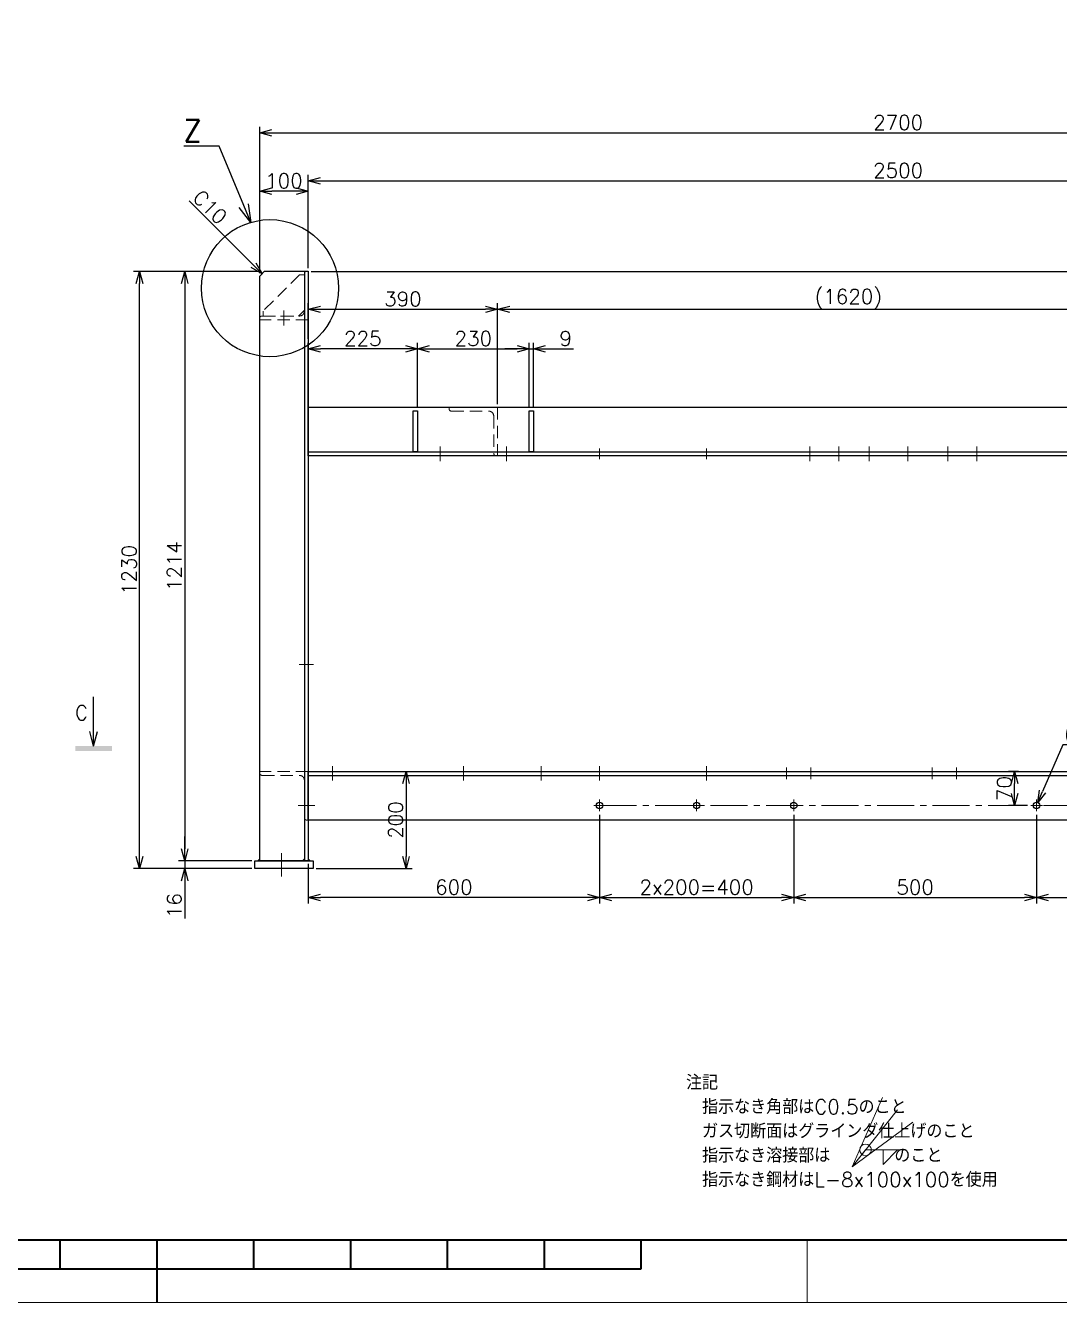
# Model space of a CAD drawing. Header units: millimetres. Extents: x 0 to 17034, y -48 to 5829.
# Drawn here: x 3999 to 6129, y 0 to 2630 of the extents above; entities that cross this region are included whole.
import ezdxf
from ezdxf import colors
from ezdxf.entities.mleader import LeaderData, LeaderLine
from ezdxf.enums import TextEntityAlignment as Align
from ezdxf.math import Vec2, Vec3

# ---------------------------------------------------------------- set-up
doc = ezdxf.new("R2010")
doc.units = ezdxf.units.MM
doc.header["$LTSCALE"] = 4
doc.header["$PDMODE"] = 99
doc.header["$PDSIZE"] = 1
doc.linetypes.add('CENTER2', pattern=[28.575, 19.05, -3.175, 3.175, -3.175])
doc.linetypes.add('HIDDEN', pattern=[9.525, 6.35, -3.175])
for name, color, linetype, lineweight in [('04_HIDDEN', 2, 'HIDDEN', 13), ('05_CENTER', 4, 'CENTER2', 13), ('07_TEXT', 3, 'Continuous', 13), ('08_DIM', 3, 'Continuous', 13), ('90_FRAME', 5, 'Continuous', 35)]:
    doc.layers.add(name, color=color, linetype=linetype, lineweight=lineweight)
doc.layers.add('91_BLANK', color=5, linetype='Continuous', lineweight=0, plot=False)
doc.styles.add('KSS_TXT', font='txt.shx', dxfattribs={"bigfont": 'extfont2.shx'})
doc.styles.get("Standard").update_dxf_attribs({"font": 'txt.shx', "bigfont": 'extfont2.shx'})
doc.dimstyles.new('KSS_DIM', dxfattribs={"dimscale": 10, "dimtxt": 3, "dimasz": 2.5, "dimexe": 1.25, "dimexo": 0.625, "dimtad": 1, "dimdsep": 46, "dimtxsty": 'KSS_TXT', "dimblk": 'OPEN30', "dimcen": 0, "dimazin": 2, "dimtfac": 0.75, "dimtmove": 0, "dimatfit": 3, "dimldrblk": 'OPEN30', "dimfxl": 1.25, "dimtolj": 1, "dimarcsym": 0})
doc.dimstyles.new('KSS_DIM$3', dxfattribs={"dimscale": 10, "dimtxt": 3, "dimasz": 2.5, "dimexe": 1.25, "dimexo": 0.625, "dimtad": 1, "dimtih": 1, "dimtoh": 1, "dimdsep": 46, "dimtxsty": 'KSS_TXT', "dimblk": 'OPEN30', "dimcen": 0, "dimazin": 2, "dimtfac": 0.75, "dimtofl": 0, "dimtmove": 0, "dimatfit": 3, "dimldrblk": 'OPEN30', "dimfxl": 1.25, "dimtolj": 1, "dimarcsym": 0})

# ---------------------------------------------------------------- blocks, each defined once
blk = doc.blocks.new('Weld-line')
blk.add_line((0, 0), (1, 0))
blk = doc.blocks.new('Weld10-s5')
blk.add_circle((0, 0), 2)
blk = doc.blocks.new('Weld10-a1')
for p, q in [((5, 0), (0, 5)), ((0, 5), (0, 0)), ((0, 0), (5, 0))]:
    blk.add_line(p, q)
at = {"width": 0.9}
blk.add_attdef('S', text='', height=2.8, dxfattribs=at).set_placement((-2, 1), align=Align.RIGHT)
blk.add_attdef('L', (8, 1), '', height=2.8, dxfattribs=at)
blk = doc.blocks.new('_Open30')
at = {"color": 0, "linetype": 'ByBlock', "lineweight": -2}
for p, q in [((-1, 0.268), (0, 0)), ((0, 0), (-1, -0.268)), ((0, 0), (-1, 0))]:
    blk.add_line(p, q, dxfattribs=at)
blk = doc.blocks.new('seca03')
for q in [(0, 10.64), (-0.8, 3.5), (0.8, 3.5)]:
    blk.add_line((0, 0.5), q)
blk.add_solid([(-3.76, -0.5), (3.76, -0.5), (-3.76, 0.5), (3.76, 0.5)])
blk.add_attdef('A', text='', height=3).set_placement((-2.5, 7.37), align=Align.MIDDLE)
blk = doc.blocks.new('A$C448B04A9_1')
at = {"color": 0}
for p, q in [((3, 100), (0, 100)), ((0, 0), (0, 100)), ((8, 18), (8, 95)), ((0, 0), (100, 0)), ((95, 8), (18, 8)), ((100, 3), (100, 0))]:
    blk.add_line(p, q, dxfattribs=at)
for centre, radius, start, end in [((3, 95), 5, 0, 90), ((18, 18), 10, 180, 270), ((95, 3), 5, 0, 90)]:
    blk.add_arc(centre, radius, start, end, dxfattribs=at)
blk = doc.blocks.new('*D19')
at = {"layer": '08_DIM', "color": 0, "lineweight": -2, "transparency": 16777216}
for p, q in [((4485.5, 2123.4), (4314.8, 2123.4)), ((4327.3, 2098.4), (4327.3, 934.4)), ((4465.5, 909.4), (4314.8, 909.4))]:
    blk.add_line(p, q, dxfattribs=at)
at = {"layer": 'Defpoints', "color": 0, "transparency": 16777216}
for p in [(4491.7, 2123.4), (4327.3, 909.4), (4471.7, 909.4)]:
    blk.add_point(p, dxfattribs=at)
at = {"layer": '08_DIM', "color": 0, "lineweight": -2, "transparency": 16777216, "xscale": 25, "yscale": 25, "zscale": 25}
for p, rotation in [((4327.3, 2123.4), 90), ((4327.3, 909.4), 270)]:
    blk.add_blockref('_Open30', p, dxfattribs=dict(at, rotation=rotation))
at = {"layer": '08_DIM', "color": 0, "transparency": 16777216, "insert": (4306, 1516.4), "char_height": 30, "attachment_point": 5, "rotation": 90, "style": 'KSS_TXT'}
blk.add_mtext('\\A1;1214', dxfattribs=at)
blk = doc.blocks.new('*D20')
at = {"layer": '08_DIM', "color": 0, "lineweight": -2, "transparency": 16777216}
for p, q in [((4327.3, 934.4), (4327.3, 959.4)), ((4465.5, 909.4), (4314.8, 909.4)), ((4327.3, 909.4), (4327.3, 893.4)), ((4465.5, 893.4), (4314.8, 893.4)), ((4327.3, 868.4), (4327.3, 790.9))]:
    blk.add_line(p, q, dxfattribs=at)
at = {"layer": 'Defpoints', "color": 0, "transparency": 16777216}
for p in [(4471.7, 909.4), (4327.3, 893.4), (4471.7, 893.4)]:
    blk.add_point(p, dxfattribs=at)
at = {"layer": '08_DIM', "color": 0, "lineweight": -2, "transparency": 16777216, "xscale": 25, "yscale": 25, "zscale": 25}
for p, rotation in [((4327.3, 909.4), 270), ((4327.3, 893.4), 90)]:
    blk.add_blockref('_Open30', p, dxfattribs=dict(at, rotation=rotation))
at = {"layer": '08_DIM', "color": 0, "transparency": 16777216, "insert": (4306, 817.2), "char_height": 30, "attachment_point": 5, "rotation": 90, "style": 'KSS_TXT'}
blk.add_mtext('\\A1;16', dxfattribs=at)
blk = doc.blocks.new('*D21')
at = {"layer": '08_DIM', "color": 0, "lineweight": -2, "transparency": 16777216}
for p, q in [((4485.5, 2123.4), (4221.6, 2123.4)), ((4234.1, 918.4), (4234.1, 2098.4)), ((4465.5, 893.4), (4221.6, 893.4))]:
    blk.add_line(p, q, dxfattribs=at)
at = {"layer": 'Defpoints', "color": 0, "transparency": 16777216}
for p in [(4234.1, 2123.4), (4491.7, 2123.4), (4471.7, 893.4)]:
    blk.add_point(p, dxfattribs=at)
at = {"layer": '08_DIM', "color": 0, "lineweight": -2, "transparency": 16777216, "xscale": 25, "yscale": 25, "zscale": 25}
for p, rotation in [((4234.1, 2123.4), 90), ((4234.1, 893.4), 270)]:
    blk.add_blockref('_Open30', p, dxfattribs=dict(at, rotation=rotation))
at = {"layer": '08_DIM', "color": 0, "transparency": 16777216, "insert": (4212.8, 1508.4), "char_height": 30, "attachment_point": 5, "rotation": 90, "style": 'KSS_TXT'}
blk.add_mtext('\\A1;1230', dxfattribs=at)
blk = doc.blocks.new('*D22')
at = {"layer": '08_DIM', "color": 0, "lineweight": -2, "transparency": 16777216}
for p, q in [((4588, 2123.4), (7503.5, 2123.4)), ((7491, 2098.4), (7491, 1868.4)), ((7188, 1843.4), (7503.5, 1843.4))]:
    blk.add_line(p, q, dxfattribs=at)
at = {"layer": 'Defpoints', "color": 0, "transparency": 16777216}
for p in [(4581.7, 2123.4), (7181.7, 1843.4), (7491, 1843.4)]:
    blk.add_point(p, dxfattribs=at)
at = {"layer": '08_DIM', "color": 0, "lineweight": -2, "transparency": 16777216, "xscale": 25, "yscale": 25, "zscale": 25}
for p, rotation in [((7491, 2123.4), 90), ((7491, 1843.4), 270)]:
    blk.add_blockref('_Open30', p, dxfattribs=dict(at, rotation=rotation))
at = {"layer": '08_DIM', "color": 0, "transparency": 16777216, "insert": (7469.7, 1983.4), "char_height": 30, "attachment_point": 5, "rotation": 90, "style": 'KSS_TXT'}
blk.add_mtext('\\A1;280', dxfattribs=at)
blk = doc.blocks.new('*D23')
at = {"layer": '08_DIM', "color": 0, "lineweight": -2, "transparency": 16777216}
for p, q in [((4776.1, 1093.4), (4795.6, 1093.4)), ((4783.1, 1068.4), (4783.1, 918.4)), ((4598, 893.4), (4795.6, 893.4))]:
    blk.add_line(p, q, dxfattribs=at)
at = {"layer": 'Defpoints', "color": 0, "transparency": 16777216}
for p in [(4769.8, 1093.4), (4591.7, 893.4), (4783.1, 893.4)]:
    blk.add_point(p, dxfattribs=at)
at = {"layer": '08_DIM', "color": 0, "lineweight": -2, "transparency": 16777216, "xscale": 25, "yscale": 25, "zscale": 25}
for p, rotation in [((4783.1, 1093.4), 90), ((4783.1, 893.4), 270)]:
    blk.add_blockref('_Open30', p, dxfattribs=dict(at, rotation=rotation))
at = {"layer": '08_DIM', "color": 0, "transparency": 16777216, "insert": (4761.8, 993.4), "char_height": 30, "attachment_point": 5, "rotation": 90, "style": 'KSS_TXT'}
blk.add_mtext('\\A1;200', dxfattribs=at)
blk = doc.blocks.new('*D24')
at = {"layer": '08_DIM', "color": 0, "lineweight": -2, "transparency": 16777216}
for p, q in [((4481.7, 2119.7), (4481.7, 2301.1)), ((4556.7, 2288.6), (4506.7, 2288.6)), ((4581.7, 2129.7), (4581.7, 2301.1))]:
    blk.add_line(p, q, dxfattribs=at)
at = {"layer": 'Defpoints', "color": 0, "transparency": 16777216}
for p in [(4481.7, 2288.6), (4481.7, 2113.4), (4581.7, 2123.4)]:
    blk.add_point(p, dxfattribs=at)
at = {"layer": '08_DIM', "color": 0, "lineweight": -2, "transparency": 16777216, "xscale": 25, "yscale": 25, "zscale": 25, "rotation": 180}
blk.add_blockref('_Open30', (4481.7, 2288.6), dxfattribs=at)
at = {"layer": '08_DIM', "color": 0, "lineweight": -2, "transparency": 16777216, "xscale": 25, "yscale": 25, "zscale": 25}
blk.add_blockref('_Open30', (4581.7, 2288.6), dxfattribs=at)
at = {"layer": '08_DIM', "color": 0, "transparency": 16777216, "insert": (4531.7, 2309.9), "char_height": 30, "attachment_point": 5, "style": 'KSS_TXT'}
blk.add_mtext('\\A1;100', dxfattribs=at)
blk = doc.blocks.new('*D25')
at = {"layer": '08_DIM', "color": 0, "lineweight": -2, "transparency": 16777216}
for p, q in [((4581.7, 2129.7), (4581.7, 2322.4)), ((7081.7, 1849.7), (7081.7, 2322.4)), ((4606.7, 2309.9), (7056.7, 2309.9))]:
    blk.add_line(p, q, dxfattribs=at)
at = {"layer": 'Defpoints', "color": 0, "transparency": 16777216}
for p in [(7081.7, 2309.9), (4581.7, 2123.4), (7081.7, 1843.4)]:
    blk.add_point(p, dxfattribs=at)
at = {"layer": '08_DIM', "color": 0, "lineweight": -2, "transparency": 16777216, "xscale": 25, "yscale": 25, "zscale": 25, "rotation": 180}
blk.add_blockref('_Open30', (4581.7, 2309.9), dxfattribs=at)
at = {"layer": '08_DIM', "color": 0, "lineweight": -2, "transparency": 16777216, "xscale": 25, "yscale": 25, "zscale": 25}
blk.add_blockref('_Open30', (7081.7, 2309.9), dxfattribs=at)
at = {"layer": '08_DIM', "color": 0, "transparency": 16777216, "insert": (5796.7, 2331.2), "char_height": 30, "attachment_point": 5, "style": 'KSS_TXT'}
blk.add_mtext('\\A1;2500', dxfattribs=at)
blk = doc.blocks.new('*D26')
at = {"layer": '08_DIM', "color": 0, "lineweight": -2, "transparency": 16777216}
for p, q in [((4481.7, 2119.7), (4481.7, 2421)), ((7181.7, 1849.7), (7181.7, 2421)), ((4506.7, 2408.5), (7156.7, 2408.5))]:
    blk.add_line(p, q, dxfattribs=at)
at = {"layer": 'Defpoints', "color": 0, "transparency": 16777216}
for p in [(7181.7, 2408.5), (4481.7, 2113.4), (7181.7, 1843.4)]:
    blk.add_point(p, dxfattribs=at)
at = {"layer": '08_DIM', "color": 0, "lineweight": -2, "transparency": 16777216, "xscale": 25, "yscale": 25, "zscale": 25, "rotation": 180}
blk.add_blockref('_Open30', (4481.7, 2408.5), dxfattribs=at)
at = {"layer": '08_DIM', "color": 0, "lineweight": -2, "transparency": 16777216, "xscale": 25, "yscale": 25, "zscale": 25}
blk.add_blockref('_Open30', (7181.7, 2408.5), dxfattribs=at)
at = {"layer": '08_DIM', "color": 0, "transparency": 16777216, "insert": (5796.7, 2429.8), "char_height": 30, "attachment_point": 5, "style": 'KSS_TXT'}
blk.add_mtext('\\A1;2700', dxfattribs=at)
blk = doc.blocks.new('*D67')
at = {"layer": '08_DIM', "color": 0, "lineweight": -2, "transparency": 16777216}
for p, q in [((4581.7, 1984.3), (4581.7, 2057.7)), ((4971.7, 1849.7), (4971.7, 2057.7)), ((4606.7, 2045.2), (4946.7, 2045.2))]:
    blk.add_line(p, q, dxfattribs=at)
at = {"layer": 'Defpoints', "color": 0, "transparency": 16777216}
for p in [(4971.7, 2045.2), (4581.7, 1978), (4971.7, 1843.4)]:
    blk.add_point(p, dxfattribs=at)
at = {"layer": '08_DIM', "color": 0, "lineweight": -2, "transparency": 16777216, "xscale": 25, "yscale": 25, "zscale": 25, "rotation": 180}
blk.add_blockref('_Open30', (4581.7, 2045.2), dxfattribs=at)
at = {"layer": '08_DIM', "color": 0, "lineweight": -2, "transparency": 16777216, "xscale": 25, "yscale": 25, "zscale": 25}
blk.add_blockref('_Open30', (4971.7, 2045.2), dxfattribs=at)
at = {"layer": '08_DIM', "color": 0, "transparency": 16777216, "insert": (4776.7, 2066.4), "char_height": 30, "attachment_point": 5, "style": 'KSS_TXT'}
blk.add_mtext('\\A1;390', dxfattribs=at)
blk = doc.blocks.new('*D68')
at = {"layer": '08_DIM', "color": 0, "lineweight": -2, "transparency": 16777216}
for p, q in [((4971.7, 1849.7), (4971.7, 2057.7)), ((6591.7, 1849.7), (6591.7, 2057.7)), ((4996.7, 2045.2), (6566.7, 2045.2))]:
    blk.add_line(p, q, dxfattribs=at)
at = {"layer": 'Defpoints', "color": 0, "transparency": 16777216}
for p in [(6591.7, 2045.2), (4971.7, 1843.4), (6591.7, 1843.4)]:
    blk.add_point(p, dxfattribs=at)
at = {"layer": '08_DIM', "color": 0, "lineweight": -2, "transparency": 16777216, "xscale": 25, "yscale": 25, "zscale": 25, "rotation": 180}
blk.add_blockref('_Open30', (4971.7, 2045.2), dxfattribs=at)
at = {"layer": '08_DIM', "color": 0, "lineweight": -2, "transparency": 16777216, "xscale": 25, "yscale": 25, "zscale": 25}
blk.add_blockref('_Open30', (6591.7, 2045.2), dxfattribs=at)
at = {"layer": '08_DIM', "color": 0, "transparency": 16777216, "insert": (5694.1, 2066.4), "char_height": 30, "attachment_point": 5, "style": 'KSS_TXT'}
blk.add_mtext('\\A1;(1620)', dxfattribs=at)
blk = doc.blocks.new('*D154')
at = {"layer": '08_DIM', "color": 0, "lineweight": -2, "transparency": 16777216}
blk.add_line((4469, 2136.1), (4336.6, 2268.5), dxfattribs=at)
at = {"layer": 'Defpoints', "color": 0, "transparency": 16777216}
for p in [(4277.7, 2327.4), (4277.7, 2327.4), (4486.7, 2118.4)]:
    blk.add_point(p, dxfattribs=at)
at = {"layer": '08_DIM', "color": 0, "lineweight": -2, "transparency": 16777216, "xscale": 25, "yscale": 25, "zscale": 25, "rotation": 315.0000000000003}
blk.add_blockref('_Open30', (4486.7, 2118.4), dxfattribs=at)
at = {"layer": '08_DIM', "color": 0, "transparency": 16777216, "insert": (4379.5, 2255.7), "char_height": 30, "attachment_point": 5, "rotation": 315, "style": 'KSS_TXT'}
blk.add_mtext('\\A1;C10', dxfattribs=at)
blk = doc.blocks.new('A$C448B04A9_1_1_1')
at = {"color": 0}
for p, q in [((3, 100), (0, 100)), ((0, 0), (0, 100)), ((8, 18), (8, 95)), ((0, 0), (100, 0)), ((95, 8), (18, 8)), ((100, 3), (100, 0))]:
    blk.add_line(p, q, dxfattribs=at)
for centre, radius, start, end in [((3, 95), 5, 0, 90), ((18, 18), 10, 180, 270), ((95, 3), 5, 0, 90)]:
    blk.add_arc(centre, radius, start, end, dxfattribs=at)
blk = doc.blocks.new('*D170')
at = {"layer": '08_DIM', "color": 0, "lineweight": -2, "transparency": 16777216}
for p, q in [((4806.7, 1842.7), (4806.7, 1976.2)), ((5036.7, 1842.7), (5036.7, 1976.2)), ((4831.7, 1963.7), (5011.7, 1963.7))]:
    blk.add_line(p, q, dxfattribs=at)
at = {"layer": 'Defpoints', "color": 0, "transparency": 16777216}
for p in [(5036.7, 1963.7), (4806.7, 1836.4), (5036.7, 1836.4)]:
    blk.add_point(p, dxfattribs=at)
at = {"layer": '08_DIM', "color": 0, "lineweight": -2, "transparency": 16777216, "xscale": 25, "yscale": 25, "zscale": 25, "rotation": 180}
blk.add_blockref('_Open30', (4806.7, 1963.7), dxfattribs=at)
at = {"layer": '08_DIM', "color": 0, "lineweight": -2, "transparency": 16777216, "xscale": 25, "yscale": 25, "zscale": 25}
blk.add_blockref('_Open30', (5036.7, 1963.7), dxfattribs=at)
at = {"layer": '08_DIM', "color": 0, "transparency": 16777216, "insert": (4921.7, 1985), "char_height": 30, "attachment_point": 5, "style": 'KSS_TXT'}
blk.add_mtext('\\A1;230', dxfattribs=at)
blk = doc.blocks.new('*D171')
at = {"layer": '08_DIM', "color": 0, "lineweight": -2, "transparency": 16777216}
for p, q in [((5036.7, 1842.7), (5036.7, 1976.2)), ((5045.7, 1842.7), (5045.7, 1976.2)), ((5011.7, 1963.7), (4986.7, 1963.7)), ((5036.7, 1963.7), (5045.7, 1963.7)), ((5070.7, 1963.7), (5128.2, 1963.7))]:
    blk.add_line(p, q, dxfattribs=at)
at = {"layer": 'Defpoints', "color": 0, "transparency": 16777216}
for p in [(5045.7, 1963.7), (5036.7, 1836.4), (5045.7, 1836.4)]:
    blk.add_point(p, dxfattribs=at)
at = {"layer": '08_DIM', "color": 0, "lineweight": -2, "transparency": 16777216, "xscale": 25, "yscale": 25, "zscale": 25}
blk.add_blockref('_Open30', (5036.7, 1963.7), dxfattribs=at)
at = {"layer": '08_DIM', "color": 0, "lineweight": -2, "transparency": 16777216, "xscale": 25, "yscale": 25, "zscale": 25, "rotation": 180}
blk.add_blockref('_Open30', (5045.7, 1963.7), dxfattribs=at)
at = {"layer": '08_DIM', "color": 0, "transparency": 16777216, "insert": (5112, 1985), "char_height": 30, "attachment_point": 5, "style": 'KSS_TXT'}
blk.add_mtext('\\A1;9', dxfattribs=at)
blk = doc.blocks.new('*D172')
at = {"layer": '08_DIM', "color": 0, "lineweight": -2, "transparency": 16777216}
for p, q in [((4581.7, 1842.7), (4581.7, 1976.2)), ((4806.7, 1842.7), (4806.7, 1976.2)), ((4781.7, 1963.7), (4606.7, 1963.7))]:
    blk.add_line(p, q, dxfattribs=at)
at = {"layer": 'Defpoints', "color": 0, "transparency": 16777216}
for p in [(4581.7, 1963.7), (4581.7, 1836.4), (4806.7, 1836.4)]:
    blk.add_point(p, dxfattribs=at)
at = {"layer": '08_DIM', "color": 0, "lineweight": -2, "transparency": 16777216, "xscale": 25, "yscale": 25, "zscale": 25, "rotation": 180}
blk.add_blockref('_Open30', (4581.7, 1963.7), dxfattribs=at)
at = {"layer": '08_DIM', "color": 0, "lineweight": -2, "transparency": 16777216, "xscale": 25, "yscale": 25, "zscale": 25}
blk.add_blockref('_Open30', (4806.7, 1963.7), dxfattribs=at)
at = {"layer": '08_DIM', "color": 0, "transparency": 16777216, "insert": (4694.2, 1985), "char_height": 30, "attachment_point": 5, "style": 'KSS_TXT'}
blk.add_mtext('\\A1;225', dxfattribs=at)
blk = doc.blocks.new('*D182')
at = {"layer": '08_DIM', "color": 0, "lineweight": -2, "transparency": 16777216}
for p, q in [((6044.8, 1093.4), (6024.2, 1093.4)), ((6036.7, 1048.4), (6036.7, 1068.4)), ((6063.4, 1023.4), (6024.2, 1023.4))]:
    blk.add_line(p, q, dxfattribs=at)
at = {"layer": 'Defpoints', "color": 0, "transparency": 16777216}
for p in [(6036.7, 1093.4), (6051.1, 1093.4), (6069.7, 1023.4)]:
    blk.add_point(p, dxfattribs=at)
at = {"layer": '08_DIM', "color": 0, "lineweight": -2, "transparency": 16777216, "xscale": 25, "yscale": 25, "zscale": 25}
for p, rotation in [((6036.7, 1093.4), 90), ((6036.7, 1023.4), 270)]:
    blk.add_blockref('_Open30', p, dxfattribs=dict(at, rotation=rotation))
at = {"layer": '08_DIM', "color": 0, "transparency": 16777216, "insert": (6015.5, 1058.4), "char_height": 30, "attachment_point": 5, "rotation": 90, "style": 'KSS_TXT'}
blk.add_mtext('\\A1;70', dxfattribs=at)
blk = doc.blocks.new('*D183')
at = {"layer": '08_DIM', "color": 0, "lineweight": -2, "transparency": 16777216}
for p, q in [((5181.7, 1004.3), (5181.7, 821.4)), ((5581.7, 1004.3), (5581.7, 821.4)), ((5206.7, 833.9), (5556.7, 833.9))]:
    blk.add_line(p, q, dxfattribs=at)
at = {"layer": 'Defpoints', "color": 0, "transparency": 16777216}
for p in [(5181.7, 1010.5), (5581.7, 1010.5), (5581.7, 833.9)]:
    blk.add_point(p, dxfattribs=at)
at = {"layer": '08_DIM', "color": 0, "lineweight": -2, "transparency": 16777216, "xscale": 25, "yscale": 25, "zscale": 25, "rotation": 180}
blk.add_blockref('_Open30', (5181.7, 833.9), dxfattribs=at)
at = {"layer": '08_DIM', "color": 0, "lineweight": -2, "transparency": 16777216, "xscale": 25, "yscale": 25, "zscale": 25}
blk.add_blockref('_Open30', (5581.7, 833.9), dxfattribs=at)
at = {"layer": '08_DIM', "color": 0, "transparency": 16777216, "insert": (5381.7, 855.1), "char_height": 30, "attachment_point": 5, "style": 'KSS_TXT'}
blk.add_mtext('\\A1;2x200=400', dxfattribs=at)
blk = doc.blocks.new('*D184')
at = {"layer": '08_DIM', "color": 0, "lineweight": -2, "transparency": 16777216}
for p, q in [((5581.7, 1004.3), (5581.7, 821.4)), ((6081.7, 1004.3), (6081.7, 821.4)), ((5606.7, 833.9), (6056.7, 833.9))]:
    blk.add_line(p, q, dxfattribs=at)
at = {"layer": 'Defpoints', "color": 0, "transparency": 16777216}
for p in [(5581.7, 1010.5), (6081.7, 1010.5), (6081.7, 833.9)]:
    blk.add_point(p, dxfattribs=at)
at = {"layer": '08_DIM', "color": 0, "lineweight": -2, "transparency": 16777216, "xscale": 25, "yscale": 25, "zscale": 25, "rotation": 180}
blk.add_blockref('_Open30', (5581.7, 833.9), dxfattribs=at)
at = {"layer": '08_DIM', "color": 0, "lineweight": -2, "transparency": 16777216, "xscale": 25, "yscale": 25, "zscale": 25}
blk.add_blockref('_Open30', (6081.7, 833.9), dxfattribs=at)
at = {"layer": '08_DIM', "color": 0, "transparency": 16777216, "insert": (5831.7, 855.1), "char_height": 30, "attachment_point": 5, "style": 'KSS_TXT'}
blk.add_mtext('\\A1;500', dxfattribs=at)
blk = doc.blocks.new('*D185')
at = {"layer": '08_DIM', "color": 0, "lineweight": -2, "transparency": 16777216}
for p, q in [((6081.7, 1004.3), (6081.7, 821.4)), ((6481.7, 1004.3), (6481.7, 821.4)), ((6106.7, 833.9), (6456.7, 833.9))]:
    blk.add_line(p, q, dxfattribs=at)
at = {"layer": 'Defpoints', "color": 0, "transparency": 16777216}
for p in [(6081.7, 1010.5), (6481.7, 1010.5), (6481.7, 833.9)]:
    blk.add_point(p, dxfattribs=at)
at = {"layer": '08_DIM', "color": 0, "lineweight": -2, "transparency": 16777216, "xscale": 25, "yscale": 25, "zscale": 25, "rotation": 180}
blk.add_blockref('_Open30', (6081.7, 833.9), dxfattribs=at)
at = {"layer": '08_DIM', "color": 0, "lineweight": -2, "transparency": 16777216, "xscale": 25, "yscale": 25, "zscale": 25}
blk.add_blockref('_Open30', (6481.7, 833.9), dxfattribs=at)
at = {"layer": '08_DIM', "color": 0, "transparency": 16777216, "insert": (6281.7, 855.1), "char_height": 30, "attachment_point": 5, "style": 'KSS_TXT'}
blk.add_mtext('\\A1;2x200=400', dxfattribs=at)
blk = doc.blocks.new('*D186')
at = {"layer": '08_DIM', "color": 0, "lineweight": -2, "transparency": 16777216}
for p, q in [((6136, 1148.3), (6094.3, 1052.3)), ((6311.5, 1148.3), (6136, 1148.3))]:
    blk.add_line(p, q, dxfattribs=at)
at = {"layer": 'Defpoints', "color": 0, "transparency": 16777216}
for p in [(6084.3, 1029.4), (6079.1, 1017.5)]:
    blk.add_point(p, dxfattribs=at)
at = {"layer": '08_DIM', "color": 0, "lineweight": -2, "transparency": 16777216, "xscale": 25, "yscale": 25, "zscale": 25, "rotation": 246.5067509519402}
blk.add_blockref('_Open30', (6084.3, 1029.4), dxfattribs=at)
at = {"layer": '08_DIM', "color": 0, "transparency": 16777216, "insert": (6226.9, 1169.6), "char_height": 30, "attachment_point": 5, "style": 'KSS_TXT'}
blk.add_mtext('\\A1;6-13キリ', dxfattribs=at)
blk = doc.blocks.new('*D187')
at = {"layer": '08_DIM', "color": 0, "lineweight": -2, "transparency": 16777216}
for p, q in [((5181.7, 1004.3), (5181.7, 821.4)), ((4581.7, 903.2), (4581.7, 821.4)), ((5156.7, 833.9), (4606.7, 833.9))]:
    blk.add_line(p, q, dxfattribs=at)
at = {"layer": 'Defpoints', "color": 0, "transparency": 16777216}
for p in [(5181.7, 1010.5), (4581.7, 909.4), (4581.7, 833.9)]:
    blk.add_point(p, dxfattribs=at)
at = {"layer": '08_DIM', "color": 0, "lineweight": -2, "transparency": 16777216, "xscale": 25, "yscale": 25, "zscale": 25, "rotation": 180}
blk.add_blockref('_Open30', (4581.7, 833.9), dxfattribs=at)
at = {"layer": '08_DIM', "color": 0, "lineweight": -2, "transparency": 16777216, "xscale": 25, "yscale": 25, "zscale": 25}
blk.add_blockref('_Open30', (5181.7, 833.9), dxfattribs=at)
at = {"layer": '08_DIM', "color": 0, "transparency": 16777216, "insert": (4881.7, 855.1), "char_height": 30, "attachment_point": 5, "style": 'KSS_TXT'}
blk.add_mtext('\\A1;600', dxfattribs=at)
blk = doc.blocks.new('Jis_w20130906110600')
blk.add_blockref('Weld10-s5', (0, 0))
at = {"xscale": -1, "rotation": 180}
blk.add_blockref('Weld10-a1', (6, 0), dxfattribs=at)
at = {"layer": '08_DIM', "xscale": 14, "yscale": 14, "zscale": 14}
blk.add_blockref('Weld-line', (0, 0), dxfattribs=at)
at = {"style": 'KSS_TXT', "flags": 1}
blk.add_attdef('JISINFO', (0, 0), '', height=3, dxfattribs=at)
at = {"layer": '08_DIM'}
blk.add_leader([(-4.63, -5.77), (0, 0)], dimstyle='KSS_DIM', dxfattribs=at)

msp = doc.modelspace()

# ---------------------------------------------------------------- linework, layer by layer
at = {"color": 0}
for p, q in [((4573.724, 2123.428), (4573.724, 909.428)), ((4581.724, 1751.428), (7081.724, 1751.428)), ((4581.724, 1085.428), (7081.724, 1085.428))]:
    msp.add_line(p, q, dxfattribs=at)
for points in [[(4491.724, 2123.428), (4581.724, 2123.428), (4581.724, 909.428), (4481.724, 909.428), (4481.724, 2113.428)], [(4581.724, 1843.428), (7081.724, 1843.428), (7081.724, 1743.428), (4581.724, 1743.428)], [(4797.724, 1836.428), (4806.724, 1836.428), (4806.724, 1751.428), (4797.724, 1751.428)], [(5036.724, 1836.428), (5045.724, 1836.428), (5045.724, 1751.428), (5036.724, 1751.428)], [(4581.724, 1093.428), (7081.724, 1093.428), (7081.724, 993.428), (4581.724, 993.428)], [(4591.724, 893.428), (4471.724, 893.428), (4471.724, 909.428), (4591.724, 909.428)]]:
    msp.add_lwpolyline(points, close=True, dxfattribs=at)
at = {"color": 3}
msp.add_circle((4502.887, 2088.747), 141.171, dxfattribs=at)
at = {"color": 0}
for centre in [(5181.724, 1023.428), (5381.724, 1023.428), (5581.724, 1023.428), (6081.724, 1023.428)]:
    msp.add_circle(centre, 6.5, dxfattribs=at)
at = {"layer": '04_HIDDEN'}
msp.add_lwpolyline([(4573.724, 2043.428), (4573.724, 2116.428), (4563.724, 2116.428), (4488.724, 2041.428), (4488.724, 2031.428), (4561.724, 2031.428)], close=True, dxfattribs=at)
at = {"layer": '05_CENTER'}
for p, q in [((4531.724, 2011.794), (4531.724, 2042.573)), ((4853.224, 1762.39), (4853.224, 1732.775)), ((4990.224, 1762.39), (4990.224, 1732.775)), ((5614.724, 1732.151), (5614.724, 1762.55)), ((5674.724, 1732.151), (5674.724, 1762.55)), ((5736.724, 1732.151), (5736.724, 1762.55)), ((5816.724, 1732.151), (5816.724, 1762.55)), ((5898.724, 1732.151), (5898.724, 1762.55)), ((5958.724, 1732.151), (5958.724, 1762.55)), ((5181.724, 1736.38), (5181.724, 1758.469)), ((5401.724, 1736.38), (5401.724, 1758.469)), ((4592.686, 1313.428), (4563.071, 1313.428)), ((4631.724, 1104.39), (4631.724, 1074.775)), ((4901.724, 1104.39), (4901.724, 1074.775)), ((5061.724, 1104.39), (5061.724, 1074.775)), ((5181.724, 1104.39), (5181.724, 1074.775)), ((5401.724, 1104.39), (5401.724, 1074.775)), ((5566.725, 1101.525), (5566.725, 1077.332)), ((5616.725, 1101.525), (5616.725, 1077.332)), ((5866.725, 1101.525), (5866.725, 1077.332)), ((5916.725, 1101.525), (5916.725, 1077.332)), ((5181.724, 1011.396), (5181.724, 1035.461)), ((5381.724, 1011.396), (5381.724, 1035.461)), ((5581.724, 1011.396), (5581.724, 1035.461)), ((6081.724, 1011.396), (6081.724, 1035.461)), ((4595.089, 1023.428), (4560.681, 1023.428)), ((5193.757, 1023.428), (5169.692, 1023.428)), ((5181.724, 1023.428), (6481.724, 1023.428)), ((5393.757, 1023.428), (5369.692, 1023.428)), ((5593.757, 1023.428), (5569.692, 1023.428)), ((6069.692, 1023.428), (6093.757, 1023.428)), ((4526.724, 877.373), (4526.724, 925.022))]:
    msp.add_line(p, q, dxfattribs=at)
at = {"layer": '08_DIM'}
for points in [[(4481.724, 909.428), (4477.724, 909.428), (4481.724, 913.428), (4481.724, 913.428)], [(4573.724, 909.428), (4569.724, 909.428), (4573.724, 913.428), (4573.724, 913.428)], [(4581.724, 909.428), (4585.724, 909.428), (4581.724, 913.428), (4581.724, 913.428)]]:
    msp.add_lwpolyline(points, close=True, dxfattribs=at)
at = {"layer": '90_FRAME'}
for p, q in [((4071.01, 69.215), (4071.01, 129.04)), ((4270.424, 0), (4270.424, 129.04)), ((4469.838, 69.215), (4469.838, 129.04)), ((4669.253, 69.215), (4669.253, 129.04)), ((4868.667, 69.215), (4868.667, 129.04)), ((5068.081, 69.215), (5068.081, 129.04)), ((5267.496, 69.215), (5267.496, 129.04)), ((3273.353, 69.215), (5267.496, 69.215))]:
    msp.add_line(p, q, dxfattribs=at)
at = {"layer": '90_FRAME', "color": 4, "lineweight": 13}
msp.add_line((5609.092, 0), (5609.092, 129.04), dxfattribs=at)
at = {"layer": '90_FRAME'}
msp.add_lwpolyline([(388.459, 129.04), (8152.389, 129.04), (8152.389, 5679.579), (388.459, 5679.579)], close=True, dxfattribs=at)
at = {"layer": '91_BLANK'}
msp.add_lwpolyline([(0, 0), (8282.009, 0), (8282.009, 5829.198), (0, 5829.198)], close=True, dxfattribs=at)

# ---------------------------------------------------------------- block references
at = {"xscale": 10, "yscale": 10, "zscale": 10}
msp.add_blockref('seca03', (4139.638, 1140.679), dxfattribs=at).add_auto_attribs({'A': 'C'})
at = {"layer": '04_HIDDEN', "xscale": -1}
msp.add_blockref('A$C448B04A9_1', (4581.724, 2023.428), dxfattribs=at)
at = {"layer": '04_HIDDEN', "rotation": 180}
for name, p in [('A$C448B04A9_1_1_1', (4971.724, 1843.428)), ('A$C448B04A9_1', (4581.724, 1093.428))]:
    msp.add_blockref(name, p, dxfattribs=at)
at = {"layer": '08_DIM', "xscale": 6, "yscale": 6, "zscale": 6}
msp.add_blockref('Jis_w20130906110600', (5729.579, 314.219), dxfattribs=at)

# ---------------------------------------------------------------- texts
at = {"layer": '07_TEXT', "ltscale": 2, "insert": (5359.894, 468.039), "char_height": 30, "attachment_point": 1}
msp.add_mtext_dynamic_manual_height_columns('注記\\P\u3000指示なき角部はC0.5のこと\\P\u3000ガス切断面はグラインダ仕上げのこと\\P\u3000指示なき溶接部は\u3000\u3000\u3000\u3000のこと\\P\u3000指示なき鋼材はL-8x100x100を使用', width=697.97445, gutter_width=15, heights=[0], dxfattribs=at)

# ---------------------------------------------------------------- dimensions: what is measured, and where the dimension line sits
at = {"layer": '08_DIM'}
for base, p1, p2, picture, middle in [((7181.724, 2408.515), (4481.724, 2113.428), (7181.724, 1843.428), '*D26', (5796.724, 2408.515)), ((7081.724, 2309.9), (4581.724, 2123.428), (7081.724, 1843.428), '*D25', (5796.724, 2309.9))]:
    dim = msp.add_linear_dim(base=base, p1=p1, p2=p2, dimstyle='KSS_DIM', override={"dimarcsym": 1}, dxfattribs=at)
    dim.commit()
    dim.dimension.update_dxf_attribs({"geometry": picture, "text_midpoint": middle, "dimtype": 160})
dim = msp.add_linear_dim(base=(4277.732, 2327.42), p1=(4486.724, 2118.428), p2=(4277.732, 2327.42), angle=135, text='C10', dimstyle='KSS_DIM', override={"dimse1": 1, "dimse2": 1, "dimsd2": 1, "dimarcsym": 1}, dxfattribs=at)
dim.commit()
dim.dimension.update_dxf_attribs({"geometry": '*D154', "text_midpoint": (4364.478, 2240.675), "dimtype": 161})
dim = msp.add_linear_dim(base=(4481.724, 2288.65), p1=(4581.724, 2123.428), p2=(4481.724, 2113.428), dimstyle='KSS_DIM', override={"dimarcsym": 1}, dxfattribs=at)
dim.commit()
dim.dimension.update_dxf_attribs({"geometry": '*D24', "text_midpoint": (4531.724, 2309.9)})
for base, p1, p2, picture, middle in [((4234.081, 2123.428), (4471.724, 893.428), (4491.724, 2123.428), '*D21', (4212.831, 1508.428)), ((4327.255, 909.428), (4491.724, 2123.428), (4471.724, 909.428), '*D19', (4306.005, 1516.428)), ((7490.964, 1843.428), (4581.724, 2123.428), (7181.724, 1843.428), '*D22', (7469.714, 1983.428)), ((4783.052, 893.428), (4769.833, 1093.428), (4591.724, 893.428), '*D23', (4761.802, 993.428)), ((4327.255, 893.428), (4471.724, 909.428), (4471.724, 893.428), '*D20', (4306.005, 817.178))]:
    dim = msp.add_linear_dim(base=base, p1=p1, p2=p2, angle=90, dimstyle='KSS_DIM', override={"dimarcsym": 1}, dxfattribs=at)
    dim.commit()
    dim.dimension.update_dxf_attribs({"geometry": picture, "text_midpoint": middle})
at = {"layer": '08_DIM', "color": 1}
dim = msp.add_linear_dim(base=(4971.724, 2045.158), p1=(4581.724, 1978.036), p2=(4971.724, 1843.428), dimstyle='KSS_DIM', override={"dimarcsym": 1}, dxfattribs=at)
dim.commit()
dim.dimension.update_dxf_attribs({"geometry": '*D67', "text_midpoint": (4776.724, 2066.408)})
dim = msp.add_linear_dim(base=(6591.724, 2045.158), p1=(4971.724, 1843.428), p2=(6591.724, 1843.428), text='(<>)', dimstyle='KSS_DIM', override={"dimarcsym": 1}, dxfattribs=at)
dim.commit()
dim.dimension.update_dxf_attribs({"geometry": '*D68', "text_midpoint": (5694.063, 2045.158), "dimtype": 160})
for base, p1, p2, picture, middle in [((4581.724, 1963.732), (4806.724, 1836.428), (4581.724, 1836.428), '*D172', (4694.224, 1985.002)), ((5036.724, 1963.732), (4806.724, 1836.428), (5036.724, 1836.428), '*D170', (4921.724, 1984.982)), ((5045.724, 1963.732), (5036.724, 1836.428), (5045.724, 1836.428), '*D171', (5111.974, 1984.982)), ((6081.724, 833.86), (5581.724, 1010.518), (6081.724, 1010.518), '*D184', (5831.724, 855.131))]:
    dim = msp.add_linear_dim(base=base, p1=p1, p2=p2, dimstyle='KSS_DIM', dxfattribs=at)
    dim.commit()
    dim.dimension.update_dxf_attribs({"geometry": picture, "text_midpoint": middle})
dim = msp.add_diameter_dim_2p(p1=(6079.133, 1017.467), p2=(6084.315, 1029.39), text='6-13キリ', dimstyle='KSS_DIM$3', override={"dimpost": '%%C<>', "dimtxsty": 'KSS_TXT', "dimtfill": 0, "dimtfillclr": 0}, dxfattribs=at)
dim.commit()
dim.dimension.update_dxf_attribs({"geometry": '*D186', "text_midpoint": (6226.875, 1148.342), "dimtype": 163})
dim = msp.add_linear_dim(base=(6036.746, 1093.428), p1=(6069.692, 1023.428), p2=(6051.072, 1093.428), angle=90, dimstyle='KSS_DIM', override={"dimarcsym": 1}, dxfattribs=at)
dim.commit()
dim.dimension.update_dxf_attribs({"geometry": '*D182', "text_midpoint": (6015.496, 1058.428)})
dim = msp.add_linear_dim(base=(4581.724, 833.86), p1=(5181.724, 1010.518), p2=(4581.724, 909.428), angle=180, dimstyle='KSS_DIM', dxfattribs=at)
dim.commit()
dim.dimension.update_dxf_attribs({"geometry": '*D187', "text_midpoint": (4881.724, 855.11)})
for base, p1, p2, picture, middle in [((5581.724, 833.86), (5181.724, 1010.518), (5581.724, 1010.518), '*D183', (5381.724, 855.11)), ((6481.724, 833.86), (6081.724, 1010.518), (6481.724, 1010.518), '*D185', (6281.724, 855.11))]:
    dim = msp.add_linear_dim(base=base, p1=p1, p2=p2, text='2x200=<>', dimstyle='KSS_DIM', dxfattribs=at)
    dim.commit()
    dim.dimension.update_dxf_attribs({"geometry": picture, "text_midpoint": middle})

# ---------------------------------------------------------------- leaders
at = {"layer": '08_DIM'}
ml = msp.add_multileader_mtext('Standard', dxfattribs=at)
ml.set_content('Z', color=256)
ml.set_leader_properties()
ml.set_arrow_properties(name='OPEN30')
ml.build(insert=Vec2(0, 0))
ml.multileader.update_dxf_attribs({"text_left_attachment_type": 6, "text_right_attachment_type": 6, "dogleg_length": 0.36, "arrow_head_size": 37.5, "scale": 15})
ctx = ml.context
ctx.base_point, ctx.scale, ctx.char_height, ctx.arrow_head_size, ctx.landing_gap_size, ctx.plane_origin = Vec3(4303.06, 2381.275), 15, 45, 37.5, 30, Vec3(4432.47, 2211.101)
ctx.left_attachment, ctx.right_attachment, ctx.text_align_type = 6, 6, 2
notes = []
notes.append((ctx, [(0, (1, 1, 0), (4398.46, 2381.275), (-1, 0), 5.4, [(0, [(4463.279, 2224.247)], 0, [])])]))
ctx.mtext.insert, ctx.mtext.alignment, ctx.mtext.flow_direction = Vec3(4363.06, 2435.275), 3, 5
for ctx, leaders in notes:
    for number, flags, end, landing, length, lines in leaders:
        leader = LeaderData()
        leader.index, (leader.has_last_leader_line, leader.has_dogleg_vector, leader.attachment_direction) = number, flags
        leader.last_leader_point, leader.dogleg_vector, leader.dogleg_length = Vec3(end), Vec3(landing), length
        for number, points, colour, breaks in lines:
            line = LeaderLine()
            line.index, line.vertices, line.color, line.breaks = number, Vec3.list(points), colors.encode_raw_color(colour), breaks
            leader.lines.append(line)
        ctx.leaders.append(leader)

doc.saveas('drawing.dxf')
